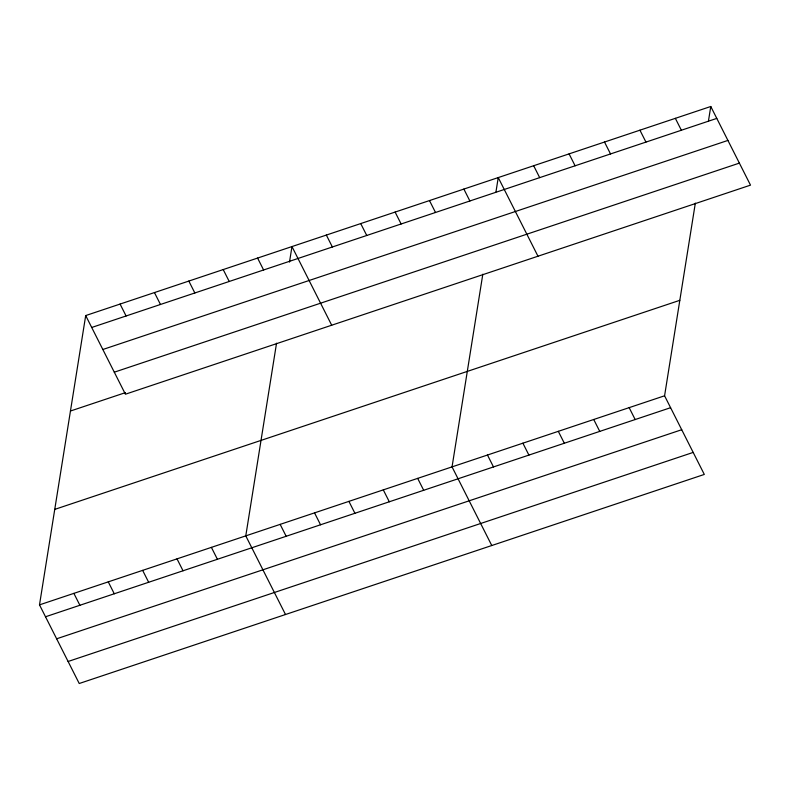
<?xml version="1.0" encoding="UTF-8"?>
<svg xmlns="http://www.w3.org/2000/svg" width="790" height="790" viewBox="0 0 790 790"><rect width="100%" height="100%" fill="white"/><g stroke="black" fill="none" stroke-linecap="round" stroke-linejoin="round"><path stroke-width="1.19" d="M695.338 203.119L664.578 395.79L704.305 474.435L79.227 683.508L39.5 604.864L85.695 315.566L710.773 106.492L750.5 185.137L125.422 394.21L85.695 315.566M276.54 343.196L245.779 535.867L285.506 614.521M289.496 262.082L291.974 246.569L331.701 325.213M482.818 274.199L452.048 466.88L491.775 545.525M495.962 191.891L498.243 177.572L537.97 256.217M708.482 120.811L710.773 106.492M91.709 327.475L716.787 118.401M102.838 349.496L727.916 140.422M114.293 372.189L739.371 163.115M70.448 411.027L125.462 392.63M54.747 509.392L679.825 300.319M39.5 604.864L664.578 395.79M45.514 616.773L670.592 407.699M56.643 638.794L681.721 429.721M68.108 661.487L693.176 452.413M675.351 118.332L681.365 130.241M639.93 130.182L645.944 142.091M604.508 142.032L610.522 153.941M569.086 153.882L575.1 165.791M533.665 165.722L539.679 177.632M629.156 407.64L635.17 419.549M593.734 419.49L599.748 431.399M463.868 189.067L469.882 200.986M558.313 431.33L564.327 443.239M429.484 200.571L435.507 212.48M522.891 443.18L528.905 455.089M395.109 212.066L401.123 223.975M487.469 455.03L493.493 466.939M360.724 223.57L366.748 235.479M326.349 235.065L332.363 246.974M417.673 478.375L423.687 490.284M383.288 489.879L389.312 501.788M257.589 258.063L263.603 269.973M348.913 501.374L354.927 513.283M223.215 269.568L229.228 281.477M314.538 512.868L320.552 524.787M188.83 281.062L194.844 292.971M280.154 524.372L286.168 536.282M154.455 292.567L160.469 304.476M120.07 304.061L126.094 315.97M211.394 547.371L217.408 559.281M177.019 558.866L183.033 570.775M142.635 570.37L148.658 582.279M108.26 581.865L114.273 593.774M73.875 593.369L79.899 605.278"/></g></svg>
